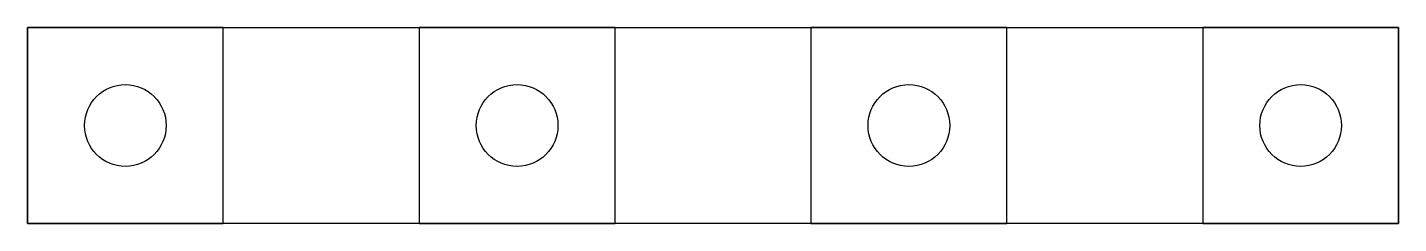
# Model space of a CAD drawing. Header units: millimetres. Extents: x 0 to 42, y 0 to 6.
import ezdxf

# ---------------------------------------------------------------- set-up
doc = ezdxf.new("R2010")
doc.units = ezdxf.units.MM
doc.layers.get('0').update_dxf_attribs({"linetype": 'CONTINUOUS'})

msp = doc.modelspace()

# ---------------------------------------------------------------- linework, layer by layer
for points in [[(0, 0), (6, 0), (6, 6), (0, 6)], [(36, 0), (42, 0), (42, 6), (42, 0), (0, 0), (0, 6), (42, 6), (36, 6)], [(12, 0), (18, 0), (18, 6), (12, 6)], [(24, 0), (30, 0), (30, 6), (24, 6)]]:
    msp.add_lwpolyline(points, close=True)
for centre in [(3, 3), (15, 3), (27, 3), (39, 3)]:
    msp.add_circle(centre, 1.25)

doc.saveas('drawing.dxf')
